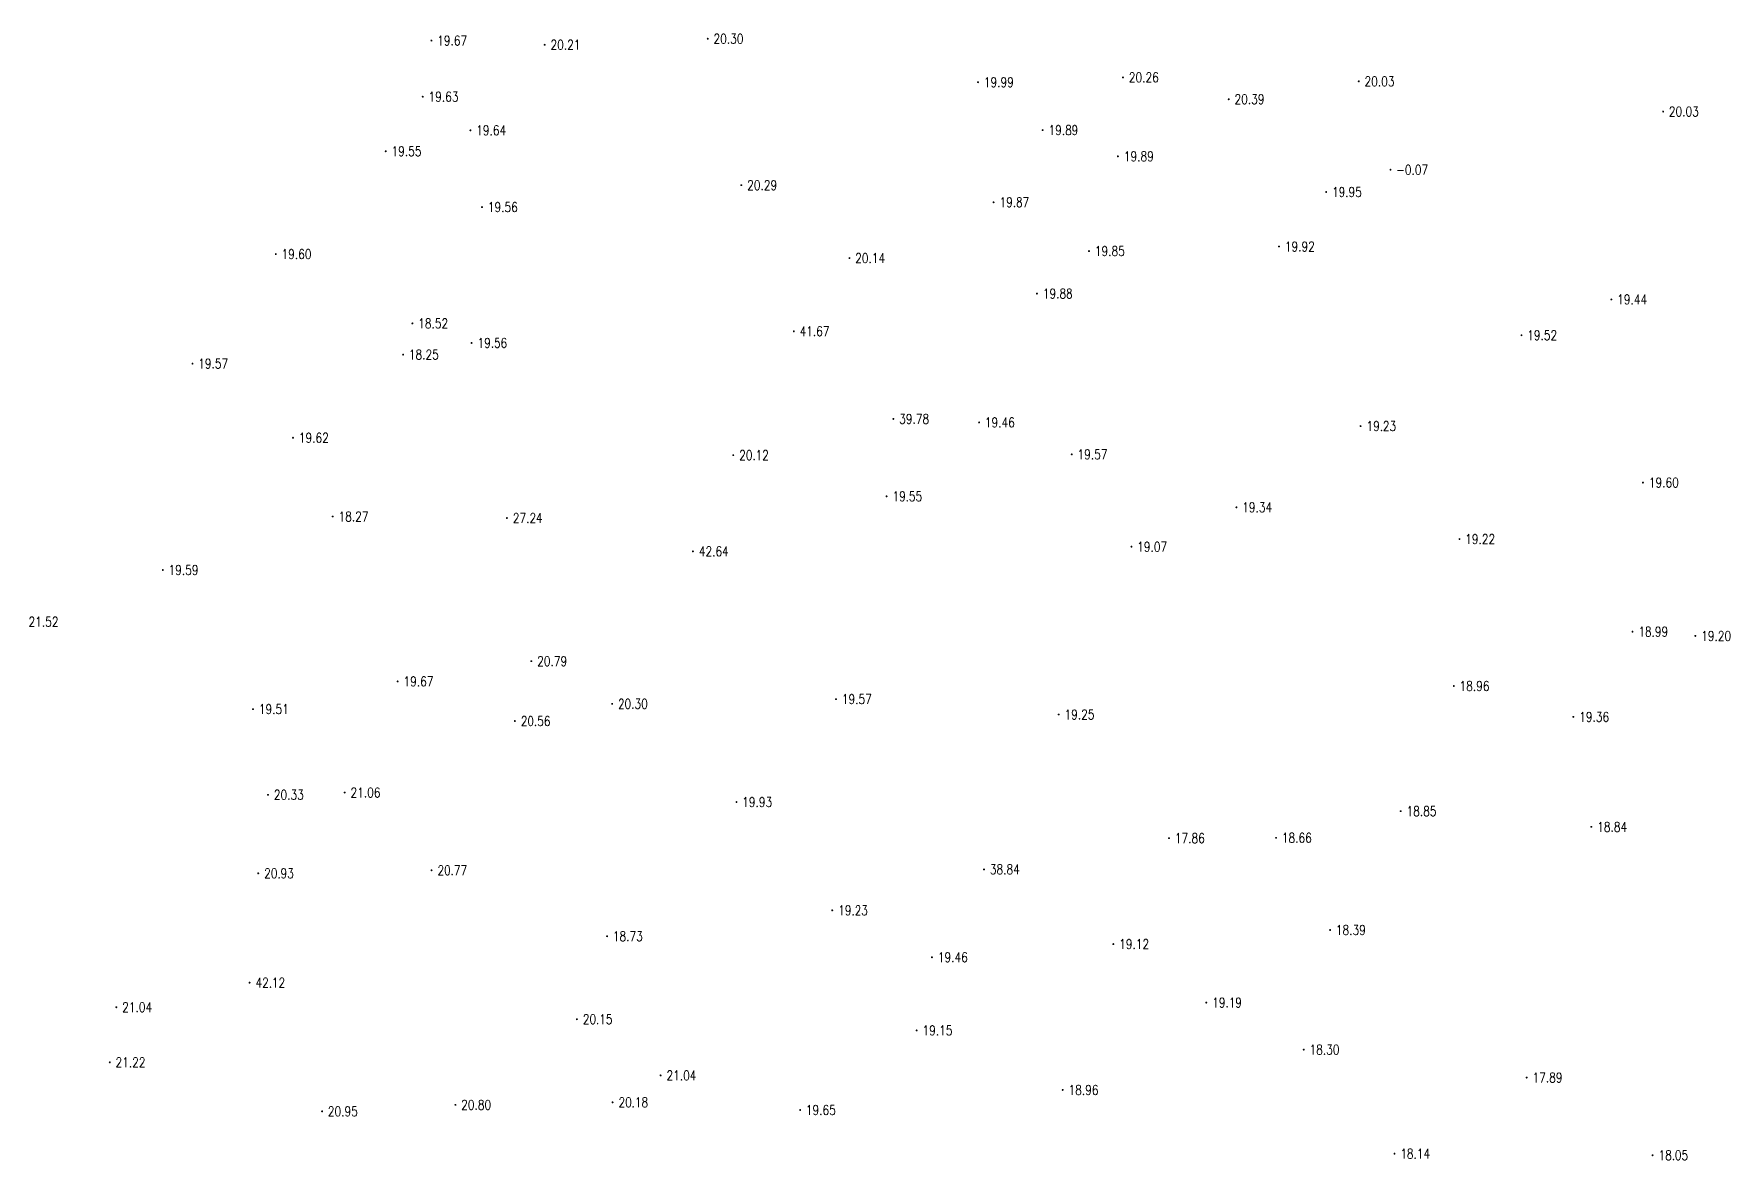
# Model space of a CAD drawing. Extents: x 476861 to 479475, y 2367369 to 2370541.
# Drawn here: x 478488.7 to 478663.6, y 2370066.2 to 2370182.4 of the extents above; entities that cross this region are included whole.
import ezdxf
from ezdxf.enums import TextEntityAlignment as Align

# ---------------------------------------------------------------- set-up
doc = ezdxf.new("R2010")
doc.units = 0
doc.header["$LTSCALE"] = 0.5
doc.layers.get('0').update_dxf_attribs({"linetype": 'CONTINUOUS'})
doc.layers.add('GCD', color=1, linetype='CONTINUOUS')
doc.styles.add('HZ', font='rs.shx', dxfattribs={"width": 0.8, "bigfont": 'hztxt.shx'})

# ---------------------------------------------------------------- blocks, each defined once
blk = doc.blocks.new('GC200')
at = {"linetype": 'Continuous', "const_width": 0.2, "flags": 128}
blk.add_lwpolyline([(-0.1, 0, 1), (0.1, 0, 1)], format="xyb", close=True, dxfattribs=at)

msp = doc.modelspace()

# ---------------------------------------------------------------- block references
at = {"layer": 'GCD', "linetype": 'Continuous'}
ref = msp.add_blockref('GC200', (478529.656, 2370181.685, 19.669), dxfattribs=dict(at, xscale=0.5, yscale=0.5, zscale=0.5))
ref.add_attrib('height', '19.67', dxfattribs={"linetype": 'Continuous', "height": 1, "style": 'HZ', "width": 0.8}).set_placement((478530.256, 2370181.685, 19.669), align=Align.MIDDLE_LEFT)
ref = msp.add_blockref('GC200', (478541.331, 2370181.247, 20.208), dxfattribs=dict(at, xscale=0.5, yscale=0.5, zscale=0.5))
ref.add_attrib('height', '20.21', dxfattribs={"linetype": 'Continuous', "height": 1, "style": 'HZ', "width": 0.8}).set_placement((478541.931, 2370181.247, 20.208), align=Align.MIDDLE_LEFT)
ref = msp.add_blockref('GC200', (478558.157, 2370181.87, 20.299), dxfattribs=dict(at, xscale=0.5, yscale=0.5, zscale=0.5))
ref.add_attrib('height', '20.30', dxfattribs={"linetype": 'Continuous', "height": 1, "style": 'HZ', "width": 0.8}).set_placement((478558.757, 2370181.87, 20.299), align=Align.MIDDLE_LEFT)
ref = msp.add_blockref('GC200', (478586.03, 2370177.385, 19.991), dxfattribs=dict(at, xscale=0.5, yscale=0.5, zscale=0.5))
ref.add_attrib('height', '19.99', dxfattribs={"linetype": 'Continuous', "height": 1, "style": 'HZ', "width": 0.8}).set_placement((478586.63, 2370177.385, 19.991), align=Align.MIDDLE_LEFT)
ref = msp.add_blockref('GC200', (478600.979, 2370177.883, 20.261), dxfattribs=dict(at, xscale=0.5, yscale=0.5, zscale=0.5))
ref.add_attrib('height', '20.26', dxfattribs={"linetype": 'Continuous', "height": 1, "style": 'HZ', "width": 0.8}).set_placement((478601.579, 2370177.883, 20.261), align=Align.MIDDLE_LEFT)
ref = msp.add_blockref('GC200', (478625.299, 2370177.471, 20.03), dxfattribs=dict(at, xscale=0.5, yscale=0.5, zscale=0.5))
ref.add_attrib('height', '20.03', dxfattribs={"linetype": 'Continuous', "height": 1, "style": 'HZ', "width": 0.8}).set_placement((478625.899, 2370177.471, 20.03), align=Align.MIDDLE_LEFT)
ref = msp.add_blockref('GC200', (478528.759, 2370175.889, 19.627), dxfattribs=dict(at, xscale=0.5, yscale=0.5, zscale=0.5))
ref.add_attrib('height', '19.63', dxfattribs={"linetype": 'Continuous', "height": 1, "style": 'HZ', "width": 0.8}).set_placement((478529.359, 2370175.889, 19.627), align=Align.MIDDLE_LEFT)
ref = msp.add_blockref('GC200', (478611.888, 2370175.626, 20.392), dxfattribs=dict(at, xscale=0.5, yscale=0.5, zscale=0.5))
ref.add_attrib('height', '20.39', dxfattribs={"linetype": 'Continuous', "height": 1, "style": 'HZ', "width": 0.8}).set_placement((478612.488, 2370175.626, 20.392), align=Align.MIDDLE_LEFT)
ref = msp.add_blockref('GC200', (478656.69, 2370174.357, 20.032), dxfattribs=dict(at, xscale=0.5, yscale=0.5, zscale=0.5))
ref.add_attrib('height', '20.03', dxfattribs={"linetype": 'Continuous', "height": 1, "style": 'HZ', "width": 0.8}).set_placement((478657.29, 2370174.357, 20.032), align=Align.MIDDLE_LEFT)
ref = msp.add_blockref('GC200', (478533.677, 2370172.423, 19.639), dxfattribs=dict(at, xscale=0.5, yscale=0.5, zscale=0.5))
ref.add_attrib('height', '19.64', dxfattribs={"linetype": 'Continuous', "height": 1, "style": 'HZ', "width": 0.8}).set_placement((478534.277, 2370172.423, 19.639), align=Align.MIDDLE_LEFT)
ref = msp.add_blockref('GC200', (478592.688, 2370172.44, 19.886), dxfattribs=dict(at, xscale=0.5, yscale=0.5, zscale=0.5))
ref.add_attrib('height', '19.89', dxfattribs={"linetype": 'Continuous', "height": 1, "style": 'HZ', "width": 0.8}).set_placement((478593.288, 2370172.44, 19.886), align=Align.MIDDLE_LEFT)
ref = msp.add_blockref('GC200', (478524.943, 2370170.259, 19.549), dxfattribs=dict(at, xscale=0.5, yscale=0.5, zscale=0.5))
ref.add_attrib('height', '19.55', dxfattribs={"linetype": 'Continuous', "height": 1, "style": 'HZ', "width": 0.8}).set_placement((478525.543, 2370170.259, 19.549), align=Align.MIDDLE_LEFT)
ref = msp.add_blockref('GC200', (478600.459, 2370169.735, 19.889), dxfattribs=dict(at, xscale=0.5, yscale=0.5, zscale=0.5))
ref.add_attrib('height', '19.89', dxfattribs={"linetype": 'Continuous', "height": 1, "style": 'HZ', "width": 0.8}).set_placement((478601.059, 2370169.735, 19.889), align=Align.MIDDLE_LEFT)
ref = msp.add_blockref('GC200', (478628.572, 2370168.352, -0.074), dxfattribs=dict(at, xscale=0.5, yscale=0.5, zscale=0.5))
ref.add_attrib('height', '-0.07', dxfattribs={"linetype": 'Continuous', "height": 1, "style": 'HZ', "width": 0.8}).set_placement((478629.172, 2370168.352, -0.074), align=Align.MIDDLE_LEFT)
ref = msp.add_blockref('GC200', (478561.612, 2370166.757, 20.29), dxfattribs=dict(at, xscale=0.5, yscale=0.5, zscale=0.5))
ref.add_attrib('height', '20.29', dxfattribs={"linetype": 'Continuous', "height": 1, "style": 'HZ', "width": 0.8}).set_placement((478562.212, 2370166.757, 20.29), align=Align.MIDDLE_LEFT)
ref = msp.add_blockref('GC200', (478587.633, 2370164.994, 19.869), dxfattribs=dict(at, xscale=0.5, yscale=0.5, zscale=0.5))
ref.add_attrib('height', '19.87', dxfattribs={"linetype": 'Continuous', "height": 1, "style": 'HZ', "width": 0.8}).set_placement((478588.233, 2370164.994, 19.869), align=Align.MIDDLE_LEFT)
ref = msp.add_blockref('GC200', (478621.94, 2370166.052, 19.948), dxfattribs=dict(at, xscale=0.5, yscale=0.5, zscale=0.5))
ref.add_attrib('height', '19.95', dxfattribs={"linetype": 'Continuous', "height": 1, "style": 'HZ', "width": 0.8}).set_placement((478622.54, 2370166.052, 19.948), align=Align.MIDDLE_LEFT)
ref = msp.add_blockref('GC200', (478534.873, 2370164.496, 19.564), dxfattribs=dict(at, xscale=0.5, yscale=0.5, zscale=0.5))
ref.add_attrib('height', '19.56', dxfattribs={"linetype": 'Continuous', "height": 1, "style": 'HZ', "width": 0.8}).set_placement((478535.473, 2370164.496, 19.564), align=Align.MIDDLE_LEFT)
ref = msp.add_blockref('GC200', (478513.607, 2370159.643, 19.596), dxfattribs=dict(at, xscale=0.5, yscale=0.5, zscale=0.5))
ref.add_attrib('height', '19.60', dxfattribs={"linetype": 'Continuous', "height": 1, "style": 'HZ', "width": 0.8}).set_placement((478514.207, 2370159.643, 19.596), align=Align.MIDDLE_LEFT)
ref = msp.add_blockref('GC200', (478597.477, 2370159.96, 19.845), dxfattribs=dict(at, xscale=0.5, yscale=0.5, zscale=0.5))
ref.add_attrib('height', '19.85', dxfattribs={"linetype": 'Continuous', "height": 1, "style": 'HZ', "width": 0.8}).set_placement((478598.077, 2370159.96, 19.845), align=Align.MIDDLE_LEFT)
ref = msp.add_blockref('GC200', (478617.074, 2370160.429, 19.92), dxfattribs=dict(at, xscale=0.5, yscale=0.5, zscale=0.5))
ref.add_attrib('height', '19.92', dxfattribs={"linetype": 'Continuous', "height": 1, "style": 'HZ', "width": 0.8}).set_placement((478617.674, 2370160.429, 19.92), align=Align.MIDDLE_LEFT)
ref = msp.add_blockref('GC200', (478572.771, 2370159.231, 20.14), dxfattribs=dict(at, xscale=0.5, yscale=0.5, zscale=0.5))
ref.add_attrib('height', '20.14', dxfattribs={"linetype": 'Continuous', "height": 1, "style": 'HZ', "width": 0.8}).set_placement((478573.371, 2370159.231, 20.14), align=Align.MIDDLE_LEFT)
ref = msp.add_blockref('GC200', (478592.104, 2370155.571, 19.879), dxfattribs=dict(at, xscale=0.5, yscale=0.5, zscale=0.5))
ref.add_attrib('height', '19.88', dxfattribs={"linetype": 'Continuous', "height": 1, "style": 'HZ', "width": 0.8}).set_placement((478592.704, 2370155.571, 19.879), align=Align.MIDDLE_LEFT)
ref = msp.add_blockref('GC200', (478651.354, 2370154.967, 19.436), dxfattribs=dict(at, xscale=0.5, yscale=0.5, zscale=0.5))
ref.add_attrib('height', '19.44', dxfattribs={"linetype": 'Continuous', "height": 1, "style": 'HZ', "width": 0.8}).set_placement((478651.954, 2370154.967, 19.436), align=Align.MIDDLE_LEFT)
ref = msp.add_blockref('GC200', (478527.694, 2370152.496, 18.517), dxfattribs=dict(at, xscale=0.5, yscale=0.5, zscale=0.5))
ref.add_attrib('height', '18.52', dxfattribs={"linetype": 'Continuous', "height": 1, "style": 'HZ', "width": 0.8}).set_placement((478528.294, 2370152.496, 18.517), align=Align.MIDDLE_LEFT)
ref = msp.add_blockref('GC200', (478567.035, 2370151.683, 41.668), dxfattribs=dict(at, xscale=0.5, yscale=0.5, zscale=0.5))
ref.add_attrib('height', '41.67', dxfattribs={"linetype": 'Continuous', "height": 1, "style": 'HZ', "width": 0.8}).set_placement((478567.635, 2370151.683, 41.668), align=Align.MIDDLE_LEFT)
ref = msp.add_blockref('GC200', (478642.08, 2370151.275, 19.521), dxfattribs=dict(at, xscale=0.5, yscale=0.5, zscale=0.5))
ref.add_attrib('height', '19.52', dxfattribs={"linetype": 'Continuous', "height": 1, "style": 'HZ', "width": 0.8}).set_placement((478642.68, 2370151.275, 19.521), align=Align.MIDDLE_LEFT)
ref = msp.add_blockref('GC200', (478526.735, 2370149.274, 18.251), dxfattribs=dict(at, xscale=0.5, yscale=0.5, zscale=0.5))
ref.add_attrib('height', '18.25', dxfattribs={"linetype": 'Continuous', "height": 1, "style": 'HZ', "width": 0.8}).set_placement((478527.335, 2370149.274, 18.251), align=Align.MIDDLE_LEFT)
ref = msp.add_blockref('GC200', (478533.796, 2370150.479, 19.56), dxfattribs=dict(at, xscale=0.5, yscale=0.5, zscale=0.5))
ref.add_attrib('height', '19.56', dxfattribs={"linetype": 'Continuous', "height": 1, "style": 'HZ', "width": 0.8}).set_placement((478534.396, 2370150.479, 19.56), align=Align.MIDDLE_LEFT)
ref = msp.add_blockref('GC200', (478505.011, 2370148.347, 19.572), dxfattribs=dict(at, xscale=0.5, yscale=0.5, zscale=0.5))
ref.add_attrib('height', '19.57', dxfattribs={"linetype": 'Continuous', "height": 1, "style": 'HZ', "width": 0.8}).set_placement((478505.611, 2370148.347, 19.572), align=Align.MIDDLE_LEFT)
ref = msp.add_blockref('GC200', (478577.301, 2370142.64, 39.78), dxfattribs=dict(at, xscale=0.5, yscale=0.5, zscale=0.5))
ref.add_attrib('height', '39.78', dxfattribs={"linetype": 'Continuous', "height": 1, "style": 'HZ', "width": 0.8}).set_placement((478577.901, 2370142.64, 39.78), align=Align.MIDDLE_LEFT)
ref = msp.add_blockref('GC200', (478586.143, 2370142.276, 19.459), dxfattribs=dict(at, xscale=0.5, yscale=0.5, zscale=0.5))
ref.add_attrib('height', '19.46', dxfattribs={"linetype": 'Continuous', "height": 1, "style": 'HZ', "width": 0.8}).set_placement((478586.743, 2370142.276, 19.459), align=Align.MIDDLE_LEFT)
ref = msp.add_blockref('GC200', (478515.382, 2370140.692, 19.618), dxfattribs=dict(at, xscale=0.5, yscale=0.5, zscale=0.5))
ref.add_attrib('height', '19.62', dxfattribs={"linetype": 'Continuous', "height": 1, "style": 'HZ', "width": 0.8}).set_placement((478515.982, 2370140.692, 19.618), align=Align.MIDDLE_LEFT)
ref = msp.add_blockref('GC200', (478625.483, 2370141.897, 19.23), dxfattribs=dict(at, xscale=0.5, yscale=0.5, zscale=0.5))
ref.add_attrib('height', '19.23', dxfattribs={"linetype": 'Continuous', "height": 1, "style": 'HZ', "width": 0.8}).set_placement((478626.083, 2370141.897, 19.23), align=Align.MIDDLE_LEFT)
ref = msp.add_blockref('GC200', (478560.782, 2370138.896, 20.12), dxfattribs=dict(at, xscale=0.5, yscale=0.5, zscale=0.5))
ref.add_attrib('height', '20.12', dxfattribs={"linetype": 'Continuous', "height": 1, "style": 'HZ', "width": 0.8}).set_placement((478561.382, 2370138.896, 20.12), align=Align.MIDDLE_LEFT)
ref = msp.add_blockref('GC200', (478595.689, 2370138.982, 19.566), dxfattribs=dict(at, xscale=0.5, yscale=0.5, zscale=0.5))
ref.add_attrib('height', '19.57', dxfattribs={"linetype": 'Continuous', "height": 1, "style": 'HZ', "width": 0.8}).set_placement((478596.289, 2370138.982, 19.566), align=Align.MIDDLE_LEFT)
ref = msp.add_blockref('GC200', (478654.607, 2370136.066, 19.6), dxfattribs=dict(at, xscale=0.5, yscale=0.5, zscale=0.5))
ref.add_attrib('height', '19.60', dxfattribs={"linetype": 'Continuous', "height": 1, "style": 'HZ', "width": 0.8}).set_placement((478655.207, 2370136.066, 19.6), align=Align.MIDDLE_LEFT)
ref = msp.add_blockref('GC200', (478576.596, 2370134.654, 19.546), dxfattribs=dict(at, xscale=0.5, yscale=0.5, zscale=0.5))
ref.add_attrib('height', '19.55', dxfattribs={"linetype": 'Continuous', "height": 1, "style": 'HZ', "width": 0.8}).set_placement((478577.196, 2370134.654, 19.546), align=Align.MIDDLE_LEFT)
ref = msp.add_blockref('GC200', (478612.68, 2370133.514, 19.34), dxfattribs=dict(at, xscale=0.5, yscale=0.5, zscale=0.5))
ref.add_attrib('height', '19.34', dxfattribs={"linetype": 'Continuous', "height": 1, "style": 'HZ', "width": 0.8}).set_placement((478613.28, 2370133.514, 19.34), align=Align.MIDDLE_LEFT)
ref = msp.add_blockref('GC200', (478519.467, 2370132.566, 18.274), dxfattribs=dict(at, xscale=0.5, yscale=0.5, zscale=0.5))
ref.add_attrib('height', '18.27', dxfattribs={"linetype": 'Continuous', "height": 1, "style": 'HZ', "width": 0.8}).set_placement((478520.067, 2370132.566, 18.274), align=Align.MIDDLE_LEFT)
ref = msp.add_blockref('GC200', (478537.441, 2370132.408, 27.235), dxfattribs=dict(at, xscale=0.5, yscale=0.5, zscale=0.5))
ref.add_attrib('height', '27.24', dxfattribs={"linetype": 'Continuous', "height": 1, "style": 'HZ', "width": 0.8}).set_placement((478538.041, 2370132.408, 27.235), align=Align.MIDDLE_LEFT)
ref = msp.add_blockref('GC200', (478635.688, 2370130.236, 19.22), dxfattribs=dict(at, xscale=0.5, yscale=0.5, zscale=0.5))
ref.add_attrib('height', '19.22', dxfattribs={"linetype": 'Continuous', "height": 1, "style": 'HZ', "width": 0.8}).set_placement((478636.288, 2370130.236, 19.22), align=Align.MIDDLE_LEFT)
ref = msp.add_blockref('GC200', (478556.625, 2370128.968, 42.64), dxfattribs=dict(at, xscale=0.5, yscale=0.5, zscale=0.5))
ref.add_attrib('height', '42.64', dxfattribs={"linetype": 'Continuous', "height": 1, "style": 'HZ', "width": 0.8}).set_placement((478557.225, 2370128.968, 42.64), align=Align.MIDDLE_LEFT)
ref = msp.add_blockref('GC200', (478601.854, 2370129.449, 19.072), dxfattribs=dict(at, xscale=0.5, yscale=0.5, zscale=0.5))
ref.add_attrib('height', '19.07', dxfattribs={"linetype": 'Continuous', "height": 1, "style": 'HZ', "width": 0.8}).set_placement((478602.454, 2370129.449, 19.072), align=Align.MIDDLE_LEFT)
ref = msp.add_blockref('GC200', (478501.951, 2370127.047, 19.589), dxfattribs=dict(at, xscale=0.5, yscale=0.5, zscale=0.5))
ref.add_attrib('height', '19.59', dxfattribs={"linetype": 'Continuous', "height": 1, "style": 'HZ', "width": 0.8}).set_placement((478502.551, 2370127.047, 19.589), align=Align.MIDDLE_LEFT)
ref = msp.add_blockref('GC200', (478487.515, 2370121.704, 21.518), dxfattribs=dict(at, xscale=0.5, yscale=0.5, zscale=0.5))
ref.add_attrib('height', '21.52', dxfattribs={"linetype": 'Continuous', "height": 1, "style": 'HZ', "width": 0.8}).set_placement((478488.115, 2370121.704, 21.518), align=Align.MIDDLE_LEFT)
ref = msp.add_blockref('GC200', (478653.534, 2370120.687, 18.985), dxfattribs=dict(at, xscale=0.5, yscale=0.5, zscale=0.5))
ref.add_attrib('height', '18.99', dxfattribs={"linetype": 'Continuous', "height": 1, "style": 'HZ', "width": 0.8}).set_placement((478654.134, 2370120.687, 18.985), align=Align.MIDDLE_LEFT)
ref = msp.add_blockref('GC200', (478660.011, 2370120.239, 19.199), dxfattribs=dict(at, xscale=0.5, yscale=0.5, zscale=0.5))
ref.add_attrib('height', '19.20', dxfattribs={"linetype": 'Continuous', "height": 1, "style": 'HZ', "width": 0.8}).set_placement((478660.611, 2370120.239, 19.199), align=Align.MIDDLE_LEFT)
ref = msp.add_blockref('GC200', (478539.966, 2370117.636, 20.785), dxfattribs=dict(at, xscale=0.5, yscale=0.5, zscale=0.5))
ref.add_attrib('height', '20.79', dxfattribs={"linetype": 'Continuous', "height": 1, "style": 'HZ', "width": 0.8}).set_placement((478540.566, 2370117.636, 20.785), align=Align.MIDDLE_LEFT)
ref = msp.add_blockref('GC200', (478526.168, 2370115.549, 19.667), dxfattribs=dict(at, xscale=0.5, yscale=0.5, zscale=0.5))
ref.add_attrib('height', '19.67', dxfattribs={"linetype": 'Continuous', "height": 1, "style": 'HZ', "width": 0.8}).set_placement((478526.768, 2370115.549, 19.667), align=Align.MIDDLE_LEFT)
ref = msp.add_blockref('GC200', (478635.104, 2370115.072, 18.96), dxfattribs=dict(at, xscale=0.5, yscale=0.5, zscale=0.5))
ref.add_attrib('height', '18.96', dxfattribs={"linetype": 'Continuous', "height": 1, "style": 'HZ', "width": 0.8}).set_placement((478635.704, 2370115.072, 18.96), align=Align.MIDDLE_LEFT)
ref = msp.add_blockref('GC200', (478511.254, 2370112.688, 19.506), dxfattribs=dict(at, xscale=0.5, yscale=0.5, zscale=0.5))
ref.add_attrib('height', '19.51', dxfattribs={"linetype": 'Continuous', "height": 1, "style": 'HZ', "width": 0.8}).set_placement((478511.854, 2370112.688, 19.506), align=Align.MIDDLE_LEFT)
ref = msp.add_blockref('GC200', (478548.299, 2370113.236, 20.303), dxfattribs=dict(at, xscale=0.5, yscale=0.5, zscale=0.5))
ref.add_attrib('height', '20.30', dxfattribs={"linetype": 'Continuous', "height": 1, "style": 'HZ', "width": 0.8}).set_placement((478548.899, 2370113.236, 20.303), align=Align.MIDDLE_LEFT)
ref = msp.add_blockref('GC200', (478571.386, 2370113.719, 19.565), dxfattribs=dict(at, xscale=0.5, yscale=0.5, zscale=0.5))
ref.add_attrib('height', '19.57', dxfattribs={"linetype": 'Continuous', "height": 1, "style": 'HZ', "width": 0.8}).set_placement((478571.986, 2370113.719, 19.565), align=Align.MIDDLE_LEFT)
ref = msp.add_blockref('GC200', (478538.262, 2370111.458, 20.56), dxfattribs=dict(at, xscale=0.5, yscale=0.5, zscale=0.5))
ref.add_attrib('height', '20.56', dxfattribs={"linetype": 'Continuous', "height": 1, "style": 'HZ', "width": 0.8}).set_placement((478538.862, 2370111.458, 20.56), align=Align.MIDDLE_LEFT)
ref = msp.add_blockref('GC200', (478594.353, 2370112.132, 19.247), dxfattribs=dict(at, xscale=0.5, yscale=0.5, zscale=0.5))
ref.add_attrib('height', '19.25', dxfattribs={"linetype": 'Continuous', "height": 1, "style": 'HZ', "width": 0.8}).set_placement((478594.953, 2370112.132, 19.247), align=Align.MIDDLE_LEFT)
ref = msp.add_blockref('GC200', (478647.434, 2370111.89, 19.36), dxfattribs=dict(at, xscale=0.5, yscale=0.5, zscale=0.5))
ref.add_attrib('height', '19.36', dxfattribs={"linetype": 'Continuous', "height": 1, "style": 'HZ', "width": 0.8}).set_placement((478648.034, 2370111.89, 19.36), align=Align.MIDDLE_LEFT)
ref = msp.add_blockref('GC200', (478512.8, 2370103.849, 20.331), dxfattribs=dict(at, xscale=0.5, yscale=0.5, zscale=0.5))
ref.add_attrib('height', '20.33', dxfattribs={"linetype": 'Continuous', "height": 1, "style": 'HZ', "width": 0.8}).set_placement((478513.4, 2370103.849, 20.331), align=Align.MIDDLE_LEFT)
ref = msp.add_blockref('GC200', (478520.712, 2370104.08, 21.057), dxfattribs=dict(at, xscale=0.5, yscale=0.5, zscale=0.5))
ref.add_attrib('height', '21.06', dxfattribs={"linetype": 'Continuous', "height": 1, "style": 'HZ', "width": 0.8}).set_placement((478521.312, 2370104.08, 21.057), align=Align.MIDDLE_LEFT)
ref = msp.add_blockref('GC200', (478561.118, 2370103.098, 19.926), dxfattribs=dict(at, xscale=0.5, yscale=0.5, zscale=0.5))
ref.add_attrib('height', '19.93', dxfattribs={"linetype": 'Continuous', "height": 1, "style": 'HZ', "width": 0.8}).set_placement((478561.718, 2370103.098, 19.926), align=Align.MIDDLE_LEFT)
ref = msp.add_blockref('GC200', (478629.615, 2370102.16, 18.847), dxfattribs=dict(at, xscale=0.5, yscale=0.5, zscale=0.5))
ref.add_attrib('height', '18.85', dxfattribs={"linetype": 'Continuous', "height": 1, "style": 'HZ', "width": 0.8}).set_placement((478630.215, 2370102.16, 18.847), align=Align.MIDDLE_LEFT)
ref = msp.add_blockref('GC200', (478649.281, 2370100.541, 18.838), dxfattribs=dict(at, xscale=0.5, yscale=0.5, zscale=0.5))
ref.add_attrib('height', '18.84', dxfattribs={"linetype": 'Continuous', "height": 1, "style": 'HZ', "width": 0.8}).set_placement((478649.881, 2370100.541, 18.838), align=Align.MIDDLE_LEFT)
ref = msp.add_blockref('GC200', (478605.722, 2370099.372, 17.861), dxfattribs=dict(at, xscale=0.5, yscale=0.5, zscale=0.5))
ref.add_attrib('height', '17.86', dxfattribs={"linetype": 'Continuous', "height": 1, "style": 'HZ', "width": 0.8}).set_placement((478606.322, 2370099.372, 17.861), align=Align.MIDDLE_LEFT)
ref = msp.add_blockref('GC200', (478616.772, 2370099.41, 18.663), dxfattribs=dict(at, xscale=0.5, yscale=0.5, zscale=0.5))
ref.add_attrib('height', '18.66', dxfattribs={"linetype": 'Continuous', "height": 1, "style": 'HZ', "width": 0.8}).set_placement((478617.372, 2370099.41, 18.663), align=Align.MIDDLE_LEFT)
ref = msp.add_blockref('GC200', (478511.792, 2370095.745, 20.93), dxfattribs=dict(at, xscale=0.5, yscale=0.5, zscale=0.5))
ref.add_attrib('height', '20.93', dxfattribs={"linetype": 'Continuous', "height": 1, "style": 'HZ', "width": 0.8}).set_placement((478512.392, 2370095.745, 20.93), align=Align.MIDDLE_LEFT)
ref = msp.add_blockref('GC200', (478529.668, 2370096.061, 20.77), dxfattribs=dict(at, xscale=0.5, yscale=0.5, zscale=0.5))
ref.add_attrib('height', '20.77', dxfattribs={"linetype": 'Continuous', "height": 1, "style": 'HZ', "width": 0.8}).set_placement((478530.268, 2370096.061, 20.77), align=Align.MIDDLE_LEFT)
ref = msp.add_blockref('GC200', (478586.646, 2370096.153, 38.843), dxfattribs=dict(at, xscale=0.5, yscale=0.5, zscale=0.5))
ref.add_attrib('height', '38.84', dxfattribs={"linetype": 'Continuous', "height": 1, "style": 'HZ', "width": 0.8}).set_placement((478587.246, 2370096.153, 38.843), align=Align.MIDDLE_LEFT)
ref = msp.add_blockref('GC200', (478570.994, 2370091.927, 19.226), dxfattribs=dict(at, xscale=0.5, yscale=0.5, zscale=0.5))
ref.add_attrib('height', '19.23', dxfattribs={"linetype": 'Continuous', "height": 1, "style": 'HZ', "width": 0.8}).set_placement((478571.594, 2370091.927, 19.226), align=Align.MIDDLE_LEFT)
ref = msp.add_blockref('GC200', (478622.34, 2370089.893, 18.393), dxfattribs=dict(at, xscale=0.5, yscale=0.5, zscale=0.5))
ref.add_attrib('height', '18.39', dxfattribs={"linetype": 'Continuous', "height": 1, "style": 'HZ', "width": 0.8}).set_placement((478622.94, 2370089.893, 18.393), align=Align.MIDDLE_LEFT)
ref = msp.add_blockref('GC200', (478547.773, 2370089.253, 18.731), dxfattribs=dict(at, xscale=0.5, yscale=0.5, zscale=0.5))
ref.add_attrib('height', '18.73', dxfattribs={"linetype": 'Continuous', "height": 1, "style": 'HZ', "width": 0.8}).set_placement((478548.373, 2370089.253, 18.731), align=Align.MIDDLE_LEFT)
ref = msp.add_blockref('GC200', (478599.987, 2370088.445, 19.116), dxfattribs=dict(at, xscale=0.5, yscale=0.5, zscale=0.5))
ref.add_attrib('height', '19.12', dxfattribs={"linetype": 'Continuous', "height": 1, "style": 'HZ', "width": 0.8}).set_placement((478600.587, 2370088.445, 19.116), align=Align.MIDDLE_LEFT)
ref = msp.add_blockref('GC200', (478581.276, 2370087.082, 19.461), dxfattribs=dict(at, xscale=0.5, yscale=0.5, zscale=0.5))
ref.add_attrib('height', '19.46', dxfattribs={"linetype": 'Continuous', "height": 1, "style": 'HZ', "width": 0.8}).set_placement((478581.876, 2370087.082, 19.461), align=Align.MIDDLE_LEFT)
ref = msp.add_blockref('GC200', (478510.899, 2370084.459, 42.116), dxfattribs=dict(at, xscale=0.5, yscale=0.5, zscale=0.5))
ref.add_attrib('height', '42.12', dxfattribs={"linetype": 'Continuous', "height": 1, "style": 'HZ', "width": 0.8}).set_placement((478511.499, 2370084.459, 42.116), align=Align.MIDDLE_LEFT)
ref = msp.add_blockref('GC200', (478497.159, 2370081.926, 21.037), dxfattribs=dict(at, xscale=0.5, yscale=0.5, zscale=0.5))
ref.add_attrib('height', '21.04', dxfattribs={"linetype": 'Continuous', "height": 1, "style": 'HZ', "width": 0.8}).set_placement((478497.759, 2370081.926, 21.037), align=Align.MIDDLE_LEFT)
ref = msp.add_blockref('GC200', (478609.568, 2370082.405, 19.187), dxfattribs=dict(at, xscale=0.5, yscale=0.5, zscale=0.5))
ref.add_attrib('height', '19.19', dxfattribs={"linetype": 'Continuous', "height": 1, "style": 'HZ', "width": 0.8}).set_placement((478610.168, 2370082.405, 19.187), align=Align.MIDDLE_LEFT)
ref = msp.add_blockref('GC200', (478544.658, 2370080.688, 20.153), dxfattribs=dict(at, xscale=0.5, yscale=0.5, zscale=0.5))
ref.add_attrib('height', '20.15', dxfattribs={"linetype": 'Continuous', "height": 1, "style": 'HZ', "width": 0.8}).set_placement((478545.258, 2370080.688, 20.153), align=Align.MIDDLE_LEFT)
ref = msp.add_blockref('GC200', (478579.696, 2370079.533, 19.15), dxfattribs=dict(at, xscale=0.5, yscale=0.5, zscale=0.5))
ref.add_attrib('height', '19.15', dxfattribs={"linetype": 'Continuous', "height": 1, "style": 'HZ', "width": 0.8}).set_placement((478580.296, 2370079.533, 19.15), align=Align.MIDDLE_LEFT)
ref = msp.add_blockref('GC200', (478619.621, 2370077.55, 18.3), dxfattribs=dict(at, xscale=0.5, yscale=0.5, zscale=0.5))
ref.add_attrib('height', '18.30', dxfattribs={"linetype": 'Continuous', "height": 1, "style": 'HZ', "width": 0.8}).set_placement((478620.221, 2370077.55, 18.3), align=Align.MIDDLE_LEFT)
ref = msp.add_blockref('GC200', (478496.483, 2370076.245, 21.222), dxfattribs=dict(at, xscale=0.5, yscale=0.5, zscale=0.5))
ref.add_attrib('height', '21.22', dxfattribs={"linetype": 'Continuous', "height": 1, "style": 'HZ', "width": 0.8}).set_placement((478497.083, 2370076.245, 21.222), align=Align.MIDDLE_LEFT)
ref = msp.add_blockref('GC200', (478553.29, 2370074.891, 21.043), dxfattribs=dict(at, xscale=0.5, yscale=0.5, zscale=0.5))
ref.add_attrib('height', '21.04', dxfattribs={"linetype": 'Continuous', "height": 1, "style": 'HZ', "width": 0.8}).set_placement((478553.89, 2370074.891, 21.043), align=Align.MIDDLE_LEFT)
ref = msp.add_blockref('GC200', (478642.616, 2370074.665, 17.89), dxfattribs=dict(at, xscale=0.5, yscale=0.5, zscale=0.5))
ref.add_attrib('height', '17.89', dxfattribs={"linetype": 'Continuous', "height": 1, "style": 'HZ', "width": 0.8}).set_placement((478643.216, 2370074.665, 17.89), align=Align.MIDDLE_LEFT)
ref = msp.add_blockref('GC200', (478548.336, 2370072.114, 20.183), dxfattribs=dict(at, xscale=0.5, yscale=0.5, zscale=0.5))
ref.add_attrib('height', '20.18', dxfattribs={"linetype": 'Continuous', "height": 1, "style": 'HZ', "width": 0.8}).set_placement((478548.936, 2370072.114, 20.183), align=Align.MIDDLE_LEFT)
ref = msp.add_blockref('GC200', (478594.761, 2370073.388, 18.96), dxfattribs=dict(at, xscale=0.5, yscale=0.5, zscale=0.5))
ref.add_attrib('height', '18.96', dxfattribs={"linetype": 'Continuous', "height": 1, "style": 'HZ', "width": 0.8}).set_placement((478595.361, 2370073.388, 18.96), align=Align.MIDDLE_LEFT)
ref = msp.add_blockref('GC200', (478518.381, 2370071.181, 20.946), dxfattribs=dict(at, xscale=0.5, yscale=0.5, zscale=0.5))
ref.add_attrib('height', '20.95', dxfattribs={"linetype": 'Continuous', "height": 1, "style": 'HZ', "width": 0.8}).set_placement((478518.981, 2370071.181, 20.946), align=Align.MIDDLE_LEFT)
ref = msp.add_blockref('GC200', (478532.132, 2370071.851, 20.796), dxfattribs=dict(at, xscale=0.5, yscale=0.5, zscale=0.5))
ref.add_attrib('height', '20.80', dxfattribs={"linetype": 'Continuous', "height": 1, "style": 'HZ', "width": 0.8}).set_placement((478532.732, 2370071.851, 20.796), align=Align.MIDDLE_LEFT)
ref = msp.add_blockref('GC200', (478567.685, 2370071.317, 19.652), dxfattribs=dict(at, xscale=0.5, yscale=0.5, zscale=0.5))
ref.add_attrib('height', '19.65', dxfattribs={"linetype": 'Continuous', "height": 1, "style": 'HZ', "width": 0.8}).set_placement((478568.285, 2370071.317, 19.652), align=Align.MIDDLE_LEFT)
ref = msp.add_blockref('GC200', (478628.987, 2370066.813, 18.138), dxfattribs=dict(at, xscale=0.5, yscale=0.5, zscale=0.5))
ref.add_attrib('height', '18.14', dxfattribs={"linetype": 'Continuous', "height": 1, "style": 'HZ', "width": 0.8}).set_placement((478629.587, 2370066.813, 18.138), align=Align.MIDDLE_LEFT)
ref = msp.add_blockref('GC200', (478655.599, 2370066.651, 18.052), dxfattribs=dict(at, xscale=0.5, yscale=0.5, zscale=0.5))
ref.add_attrib('height', '18.05', dxfattribs={"linetype": 'Continuous', "height": 1, "style": 'HZ', "width": 0.8}).set_placement((478656.199, 2370066.651, 18.052), align=Align.MIDDLE_LEFT)

doc.saveas('drawing.dxf')
